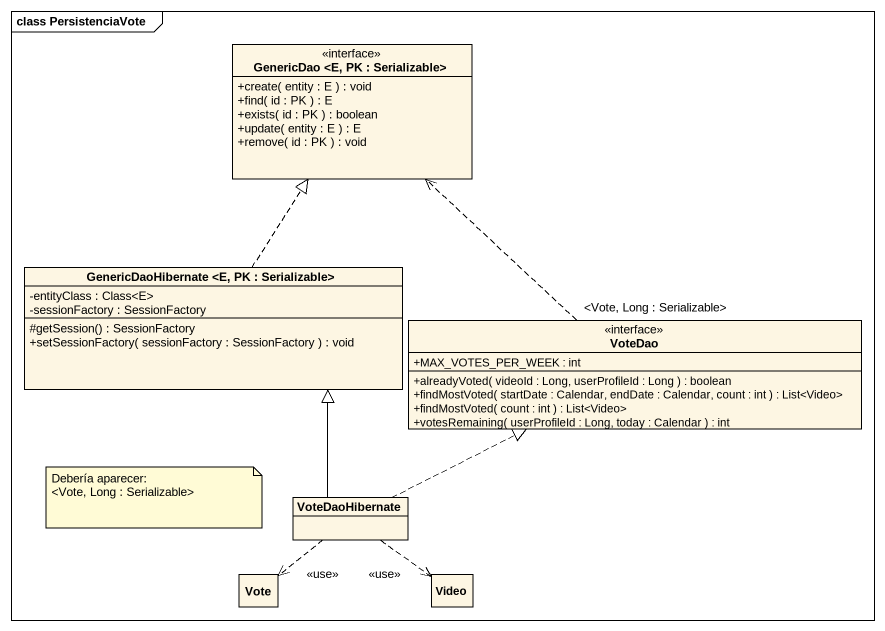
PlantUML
@startuml
mainframe class PersistenciaVote
hide circle
hide empty members
skinparam classAttributeIconSize 0
interface "GenericDao <E, PK : Serializable>" as GenericDao_E_PK_Serializable {
  +create( entity : E ) : void
  +find( id : PK ) : E
  +exists( id : PK ) : boolean
  +update( entity : E ) : E
  +remove( id : PK ) : void
}
class "GenericDaoHibernate <E, PK : Serializable>" as GenericDaoHibernate_E_PK {
  -entityClass : Class<E>
  -sessionFactory : SessionFactory
  #getSession() : SessionFactory
  +setSessionFactory( sessionFactory : SessionFactory ) : void
}
interface VoteDao {
  +MAX_VOTES_PER_WEEK : int
  +alreadyVoted( videoId : Long, userProfileId : Long ) : boolean
  +findMostVoted( startDate : Calendar, endDate : Calendar, count : int ) : List<Video>
  +findMostVoted( count : int ) : List<Video>
  +votesRemaining( userProfileId : Long, today : Calendar ) : int
}
class VoteDaoHibernate
class Vote
class Video
GenericDaoHibernate_E_PK .up.|> GenericDao_E_PK_Serializable
VoteDao .up.> GenericDao_E_PK_Serializable : <Vote, Long : Serializable>
VoteDaoHibernate -up-|> GenericDaoHibernate_E_PK
VoteDaoHibernate .right.|> VoteDao
VoteDaoHibernate ..> Vote : <<use>>
VoteDaoHibernate ..> Video : <<use>>
note as N1
  Debería aparecer:
  <Vote, Long : Serializable>
end note
@enduml
